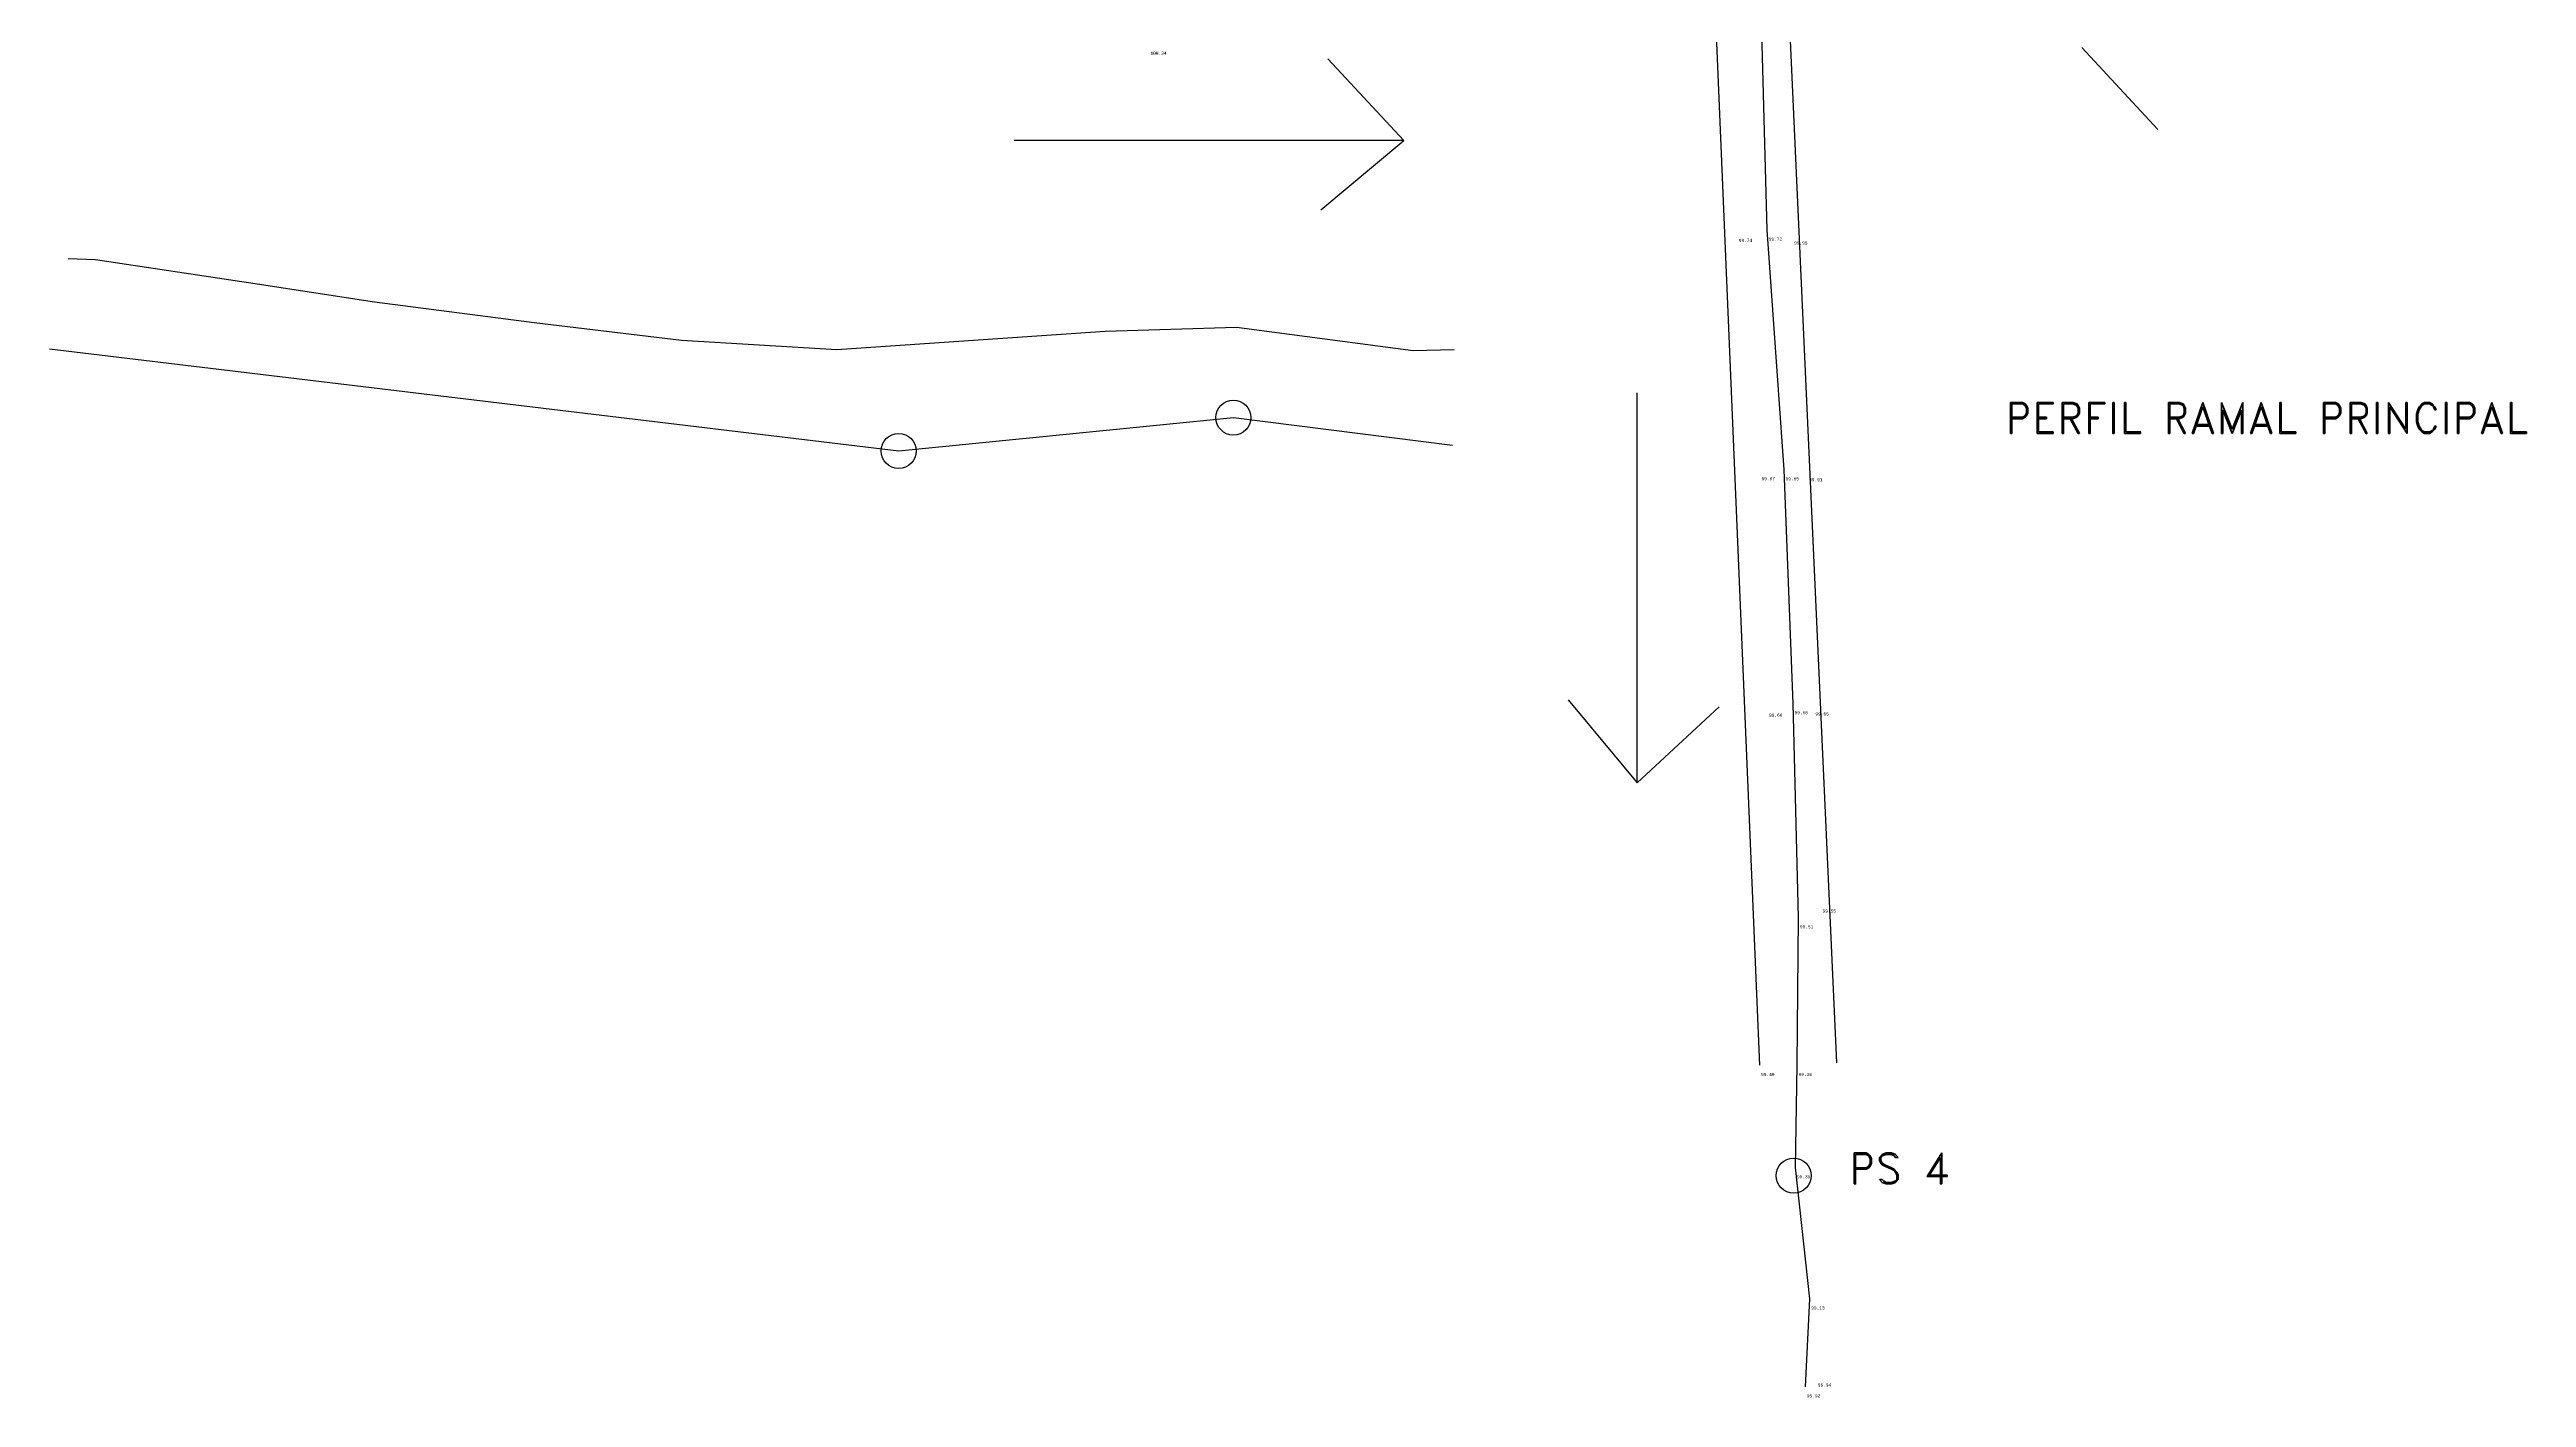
# Model space of a CAD drawing. Header units: metres. Extents: x 0 to 1752, y 632 to 1210.
# Drawn here: x 1321.5 to 1481.6, y 914.2 to 1001.3 of the extents above; entities that cross this region are included whole.
import ezdxf
from ezdxf.enums import TextEntityAlignment as Align

# ---------------------------------------------------------------- set-up
doc = ezdxf.new("R2010")
doc.units = ezdxf.units.M
doc.layers.add('CVL_PERF_TX', color=2, linetype='Continuous')
doc.layers.add('CVL_PUNTO_COR', color=2, linetype='Continuous')
doc.styles.add('HUECA1', font='hueca1.shx')
doc.styles.add('MONOTXT4', font='monotxt4.shx')

msp = doc.modelspace()

# ---------------------------------------------------------------- linework, layer by layer
for p, q in [((1409.08394, 995.42449), (1404.17372, 1000.7211)), ((1452.89533, 1001.44493), (1457.80555, 996.14832)), ((1409.08394, 995.42449), (1383.88837, 995.42449)), ((1403.71825, 990.95226), (1409.08394, 995.42449)), ((1321.54337, 981.97836), (1376.43796, 975.37232)), ((1424.16873, 953.92429), (1424.16873, 979.11987)), ((1376.43796, 975.37232), (1398.06566, 977.52638)), ((1398.06566, 977.52638), (1412.21991, 975.73117)), ((1419.69649, 959.28999), (1424.16873, 953.92429)), ((1424.16873, 953.92429), (1429.46533, 958.83452))]:
    msp.add_line(p, q)
at = {"color": 1, "flags": 128}
for points, elevation in [([(1435.03736, 914.88642), (1435.32136, 920.56842), (1434.39736, 929.05142), (1434.50436, 935.66042), (1434.58736, 945.20842), (1434.24336, 959.04242), (1433.66636, 974.15442), (1432.57436, 989.64842), (1432.08236, 1007.23442), (1431.61236, 1019.52742), (1430.77936, 1039.40242), (1430.15736, 1056.95142), (1430.03736, 1064.69342), (1429.57836, 1074.12242), (1429.56136, 1076.98642), (1430.10236, 1085.30842)], 103.808), ([(1412.32534, 981.90716), (1409.69397, 981.83355), (1398.26597, 983.35355), (1389.78097, 983.09855), (1372.42897, 981.90955), (1362.38497, 982.51155), (1352.87297, 983.65055), (1342.55497, 984.98955), (1334.40397, 986.22855), (1324.51397, 987.72255), (1322.74697, 987.78555)], 100.07)]:
    msp.add_lwpolyline(points, dxfattribs=dict(at, elevation=elevation))
at = {"color": 2, "flags": 128}
for points, elevation in [([(1429.25336, 1002.78842), (1432.07936, 935.66142)], 99.757), ([(1433.99836, 1002.84942), (1437.04436, 935.81542)], 100.09)]:
    msp.add_lwpolyline(points, dxfattribs=dict(at, elevation=elevation))
for centre in [(1398.06566, 977.52638), (1376.42435, 975.37138), (1434.27944, 928.53135)]:
    msp.add_circle(centre, 1.13238)

# ---------------------------------------------------------------- texts
at = {"layer": 'CVL_PERF_TX', "color": 1, "style": 'HUECA1'}
for s, p in [('PERFIL RAMAL PRINCIPAL', (1481.72814, 978.49805)), ('PS 4 ', (1445.73839, 929.9943))]:
    msp.add_text(s, height=2, dxfattribs=at).set_placement(p, align=Align.TOP_RIGHT)
at = {"layer": 'CVL_PUNTO_COR', "color": 1, "style": 'MONOTXT4'}
for s, p in [('100.34', (1392.70062, 1001.17519, 100.336)), ('100.34', (1392.70662, 1001.17319, 100.337)), ('99.74', (1430.73062, 989.07719, 99.742)), ('99.72', (1432.66762, 989.15719, 99.718)), ('99.95', (1434.30562, 988.90819, 99.952)), ('99.67', (1432.20062, 973.67319, 99.665)), ('99.65', (1433.75962, 973.66319, 99.651)), ('99.91', (1435.27562, 973.60819, 99.914)), ('99.66', (1432.68662, 958.39319, 99.663)), ('99.60', (1434.33662, 958.55119, 99.604)), ('99.65', (1435.68362, 958.46919, 99.649)), ('99.51', (1434.68062, 944.71719, 99.507)), ('99.55', (1436.14962, 945.73419, 99.552)), ('99.40', (1432.17262, 935.17019, 99.398)), ('99.30', (1434.59762, 935.16919, 99.301)), ('99.39', (1434.49062, 928.56019, 99.387)), ('99.13', (1435.41462, 920.07719, 99.134)), ('95.92', (1435.13062, 914.39519, 95.918)), ('96.94', (1435.83862, 915.09719, 96.935))]:
    msp.add_text(s, height=0.2, dxfattribs=at).set_placement(p, align=Align.TOP_LEFT)

doc.saveas('drawing.dxf')
